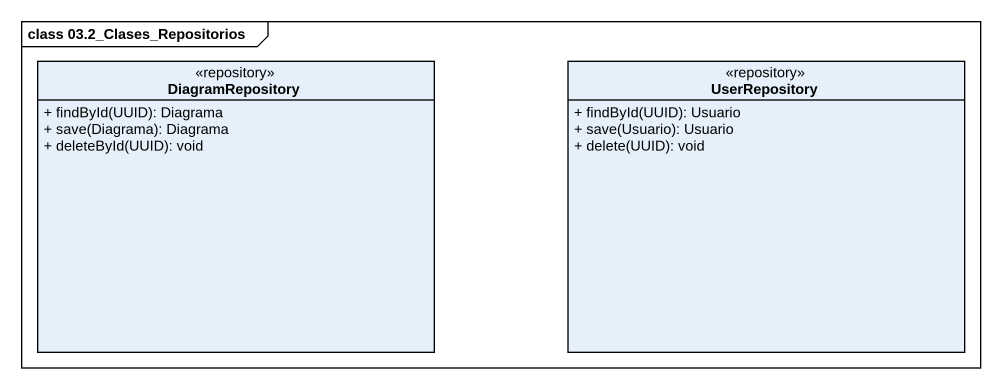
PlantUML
@startuml
mainframe class 03.2_Clases_Repositorios
hide circle
hide empty members
skinparam classAttributeIconSize 0
class DiagramRepository <<repository>> {
  + findById(UUID): Diagrama
  + save(Diagrama): Diagrama
  + deleteById(UUID): void
}
class UserRepository <<repository>> {
  + findById(UUID): Usuario
  + save(Usuario): Usuario
  + delete(UUID): void
}
@enduml
